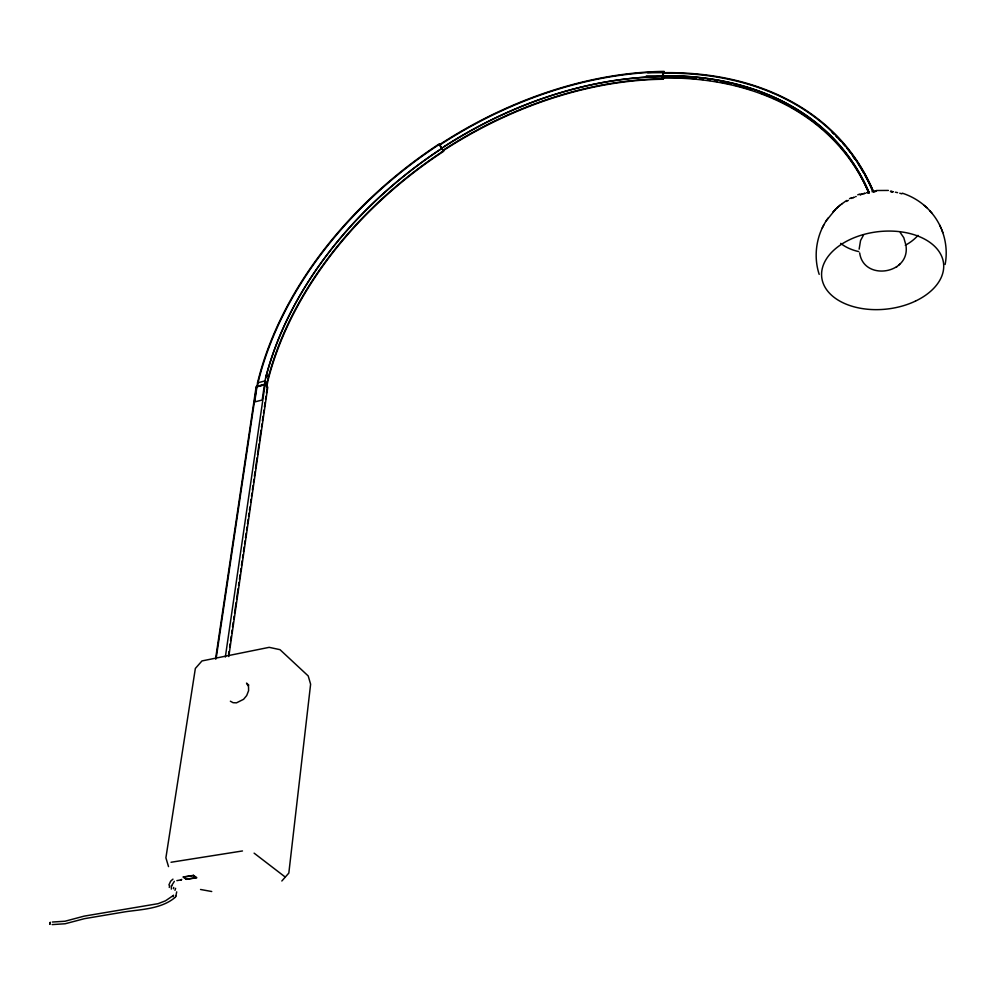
<?xml version="1.0" encoding="UTF-8"?>
<svg xmlns="http://www.w3.org/2000/svg" width="996" height="996" viewBox="0 0 996 996"><rect width="100%" height="100%" fill="white"/><g stroke="black" fill="none" stroke-linecap="round" stroke-linejoin="round"><path stroke-width="1.49" d="M859.137 249.149L860.556 240.522L863.52 235.031M175.458 897.122L175.707 895.877M266.48 385.751L266.853 383.136L264.899 380.945L265.683 377.97A339.624 240.385 -34.6 0 1 441.826 148.416L439.136 143.972A348.986 247.108 -34.6 0 0 257.603 382.501L257.566 382.613M266.741 387.17L267.974 380.534A339.014 240.372 -34.6 0 1 443.755 151.243L439.547 144.619L441.851 143.125A348.687 246.983 -34.7 0 1 664.133 71.388L661.867 76.617A341.105 241.53 -34.7 0 0 443.905 146.748M228.545 654.633L228.993 651.558M229.665 646.952L230.101 643.877M230.549 640.802L231.221 636.183M231.67 633.107L232.105 630.032M232.554 626.957L233.226 622.338M233.674 619.263L234.11 616.188M234.558 613.113L236.114 602.343M236.562 599.268L238.119 588.499M238.567 585.424L239.015 582.349M239.463 579.274L240.123 574.667M240.571 571.592L241.02 568.504M241.468 565.429L242.128 560.823M242.576 557.748L243.024 554.672M243.472 551.597L244.132 546.978M244.58 543.903L245.028 540.828M245.477 537.753L246.137 533.134M246.585 530.059L247.033 526.984M247.481 523.908L248.141 519.29M248.589 516.214L249.037 513.139M249.486 510.064L249.934 506.989M250.594 502.382L251.042 499.295M251.49 496.22L251.938 493.145M252.374 490.069L253.046 485.463M253.494 482.388L253.943 479.313M254.378 476.225L255.051 471.618M255.499 468.543L257.055 457.774M257.503 454.699L259.06 443.93M259.508 440.855L261.064 430.085M261.512 427.01L261.96 423.935M262.409 420.86L263.069 416.253M263.517 413.178L263.965 410.103M264.413 407.015L265.073 402.409M265.521 399.334L265.969 396.259M266.418 393.183L267.077 388.565M228.781 656.563L267.762 387.145L265.123 384.207L256.171 386.535L215.559 658.954M265.011 380.684L262.185 400.006L254.69 401.936L257.603 382.501M225.333 657.074L265.123 384.207M216.107 658.767L256.632 386.647L264.998 384.468L267.302 387.033M439.385 144.358A348.662 246.908 -34.6 0 0 258.014 382.75L257.441 386.672L262.944 385.24M945.117 264.475C948.653 246.249 943.461 226.553 931.322 212.497M49.999 923.466C49.451 926.716 50.696 919.794 50.111 923.205M175.769 896.525L176.703 891.856M266.691 383.784L268.41 377.036A339.387 240.609 -34.6 0 1 440.157 153.085L443.345 150.595M265.571 378.194L266.455 374.845A339.935 240.646 -34.6 0 1 441.863 148.454M181.708 879.319L181.621 879.568A1.594 0.909 67.7 0 1 181.048 879.866L180.562 879.642M443.096 150.209L445.299 148.778A341.005 241.791 -34.7 0 1 663.249 78.746L663.597 77.962A343.72 243.833 -34.7 0 1 868.811 192.975M443.27 150.645L445.536 149.176A340.582 241.518 -34.7 0 1 663.261 79.244L664.394 76.63M441.639 148.23L443.942 146.786A341.441 241.804 -34.7 0 1 662.103 76.592L664.145 71.874A348.264 246.709 -34.7 0 0 442.1 143.524L439.796 145.005L441.676 148.267M696.154 78.759A344.168 244.132 -34.7 0 0 663.585 77.451L662.689 75.783L663.822 73.181A348.301 246.871 -34.7 0 1 872.782 191.282M168.884 884.996L170.64 881.199L172.955 879.132M171.511 885.818L174.35 881.36M662.39 75.808L663.809 72.671A348.749 247.145 -34.7 0 1 873.48 191.917M826.755 219.979C816.222 235.741 813.271 256.321 819.185 274.361M822.298 227.885L822.845 226.802M823.281 225.93L823.817 224.872M171.536 887.834L171.3 889.104M173.491 888.718L173.727 887.448M826.107 220.95L835.731 209.073M827.34 219.108L827.962 218.161M173.329 895.516L173.08 896.774M281.831 880.999L288.828 873.081L310.615 684.202L308.212 675.948L280.001 649.666L269.181 647.338L201.964 660.933L195.353 668.453L165.896 857.83L168.523 866.607M859.673 252.922C863.52 281.283 909.771 274.336 906.061 246.186M832.768 212.148L838.059 206.907M169.631 885.643L169.27 887.436M171.225 887.249L171.748 885.693M836.615 208.226L840.45 204.877M896.226 267.289L896.873 266.716M898.927 264.899L899.737 264.177M839.006 206.072L846.538 200.482M841.471 204.068L842.168 203.508M174.96 890.349L175.62 888.32M173.59 895.292L165.51 900.807L158.09 903.671L84.1 916.146L65.001 921.238L52.365 922.035M175.196 897.346C161.589 908.875 141.444 909.423 125.396 911.763L84.536 918.648L65.101 923.765L52.153 924.587M851.493 197.631L849.551 198.69M853.36 197.631L854.319 197.196M857.743 194.818L859.946 194.008M863.221 193.722L865.188 193.137M855.489 196.71L856.187 196.511M868.064 192.589L866.781 192.738M258.014 382.75L264.899 380.945M864.852 193.461L863.681 193.722M176.865 880.626L181.272 879.854M171.026 862.262L242.476 850.958M872.023 191.742L875.123 191.419M876.368 190.51L888.37 190.435M647.686 72.795L663.809 72.671M646.267 75.92L662.44 75.808A344.155 243.846 -34.7 0 1 868.674 192.788M890.648 191.456L892.752 191.73M200.532 889.478L211.737 891.52M902.276 193.174C913.88 196.884 924.388 203.968 932.107 213.405M254.105 853.149L284.831 876.741M230.362 701.209L233.076 702.69L236.475 702.852L243.572 699.317L246.697 695.544L248.589 690.689L248.527 686.605L246.522 683.119L248.838 685.173M924.288 205.425L925.11 206.172M925.907 206.882L926.753 207.641M266.455 374.845L268.41 377.036M929.903 210.853L930.662 211.75M900.284 232.603L903.795 237.72L905.862 244.916M662.103 76.592L663.249 78.746M661.867 76.617L663.261 79.244M939.651 225.071L940.187 226.216M940.548 227.013L941.096 228.171M941.594 229.354L942.042 230.562M942.341 231.358L942.801 232.578M846.612 201.466A45.965 30.067 -7 0 1 848.355 200.321M860.357 194.656A45.965 30.067 -7 0 1 862.548 193.934M867.068 192.726A45.965 30.067 -7 0 1 869.371 192.24M874.052 191.493A45.965 30.067 -7 0 1 876.405 191.232A47.036 30.752 -7 0 0 874.04 191.593M890.412 191.381A45.965 30.067 -7 0 1 892.665 191.693M918.001 235.355A47.036 30.752 -7 0 1 905.302 245.277M858.751 251.602A47.036 30.752 -7 0 1 840.686 243.385M851.555 198.441A47.036 30.752 -7 0 1 853.584 197.432M860.021 194.818A47.036 30.752 -7 0 1 862.262 194.096M890.798 191.481A47.036 30.752 -7 0 1 893.101 191.792M895.367 192.191A47.036 30.752 -7 0 1 897.595 192.664M899.762 193.224A47.036 30.752 -7 0 1 901.866 193.846M851.891 154.467A348.301 247.133 -34.7 0 1 873.168 191.033M832.121 132.431A348.301 247.133 -34.7 0 1 833.702 133.95M836.042 136.253A348.301 247.133 -34.7 0 1 837.586 137.822M839.105 139.403A348.301 247.133 -34.7 0 1 840.612 140.996M842.828 143.436A348.301 247.133 -34.7 0 1 844.994 145.914M847.123 148.429A348.301 247.133 -34.7 0 1 850.559 152.724M662.689 75.771A344.516 244.145 -34.7 0 1 869.159 192.875M849.439 158.152A344.168 244.132 -34.7 0 1 855.016 166.232M855.614 167.154A344.168 244.132 -34.7 0 1 856.784 169.009M857.357 169.943A344.168 244.132 -34.7 0 1 869.072 192.564M699.702 79.12A344.168 244.132 -34.7 0 1 703.251 79.518M707.944 80.128A344.168 244.132 -34.7 0 1 710.273 80.452M714.929 81.174A344.168 244.132 -34.7 0 1 717.245 81.56M720.693 82.182A344.168 244.132 -34.7 0 1 724.129 82.842M725.275 83.079A344.168 244.132 -34.7 0 1 730.94 84.311M734.326 85.096A344.168 244.132 -34.7 0 1 736.567 85.656M738.795 86.229A344.168 244.132 -34.7 0 1 741.012 86.826M742.12 87.125A344.168 244.132 -34.7 0 1 744.323 87.748M745.419 88.071A344.168 244.132 -34.7 0 1 747.61 88.719M748.706 89.055A344.168 244.132 -34.7 0 1 750.872 89.74M760.521 93.051A344.168 244.132 -34.7 0 1 762.637 93.836M763.683 94.247A344.168 244.132 -34.7 0 1 769.933 96.761M773.021 98.081A344.168 244.132 -34.7 0 1 776.071 99.451M779.096 100.87A344.168 244.132 -34.7 0 1 781.101 101.841M782.097 102.327A344.168 244.132 -34.7 0 1 787.985 105.377M790.899 106.97A344.168 244.132 -34.7 0 1 795.655 109.722M796.601 110.282A344.168 244.132 -34.7 0 1 804.905 115.586M805.814 116.208A344.168 244.132 -34.7 0 1 812.026 120.641M813.769 121.948A344.168 244.132 -34.7 0 1 817.193 124.624M818.886 125.982A344.168 244.132 -34.7 0 1 823.032 129.492M825.46 131.646A344.168 244.132 -34.7 0 1 839.192 145.478M841.334 147.931A344.168 244.132 -34.7 0 1 843.425 150.433M845.48 152.961A344.168 244.132 -34.7 0 1 847.484 155.538M858.415 164.352A347.965 246.859 -34.7 0 1 859.623 166.22M860.208 167.154A347.965 246.859 -34.7 0 1 863.644 172.868M865.275 175.794A347.965 246.859 -34.7 0 1 872.683 190.946M852.763 156.185A347.965 246.859 -34.7 0 1 854.693 158.874M915.448 301.103L912.846 302.286A61.316 38.931 -6.5 0 1 821.576 274.846A61.316 38.931 -6.5 0 1 911.776 234.035A61.316 38.931 -6.5 0 1 915.448 301.103M193.498 875.372L183.052 876.99L186.364 879.356L196.797 877.75L193.498 875.372M193.373 875.571L183.6 877.09L186.476 879.144L196.249 877.65L193.373 875.571"/></g></svg>
